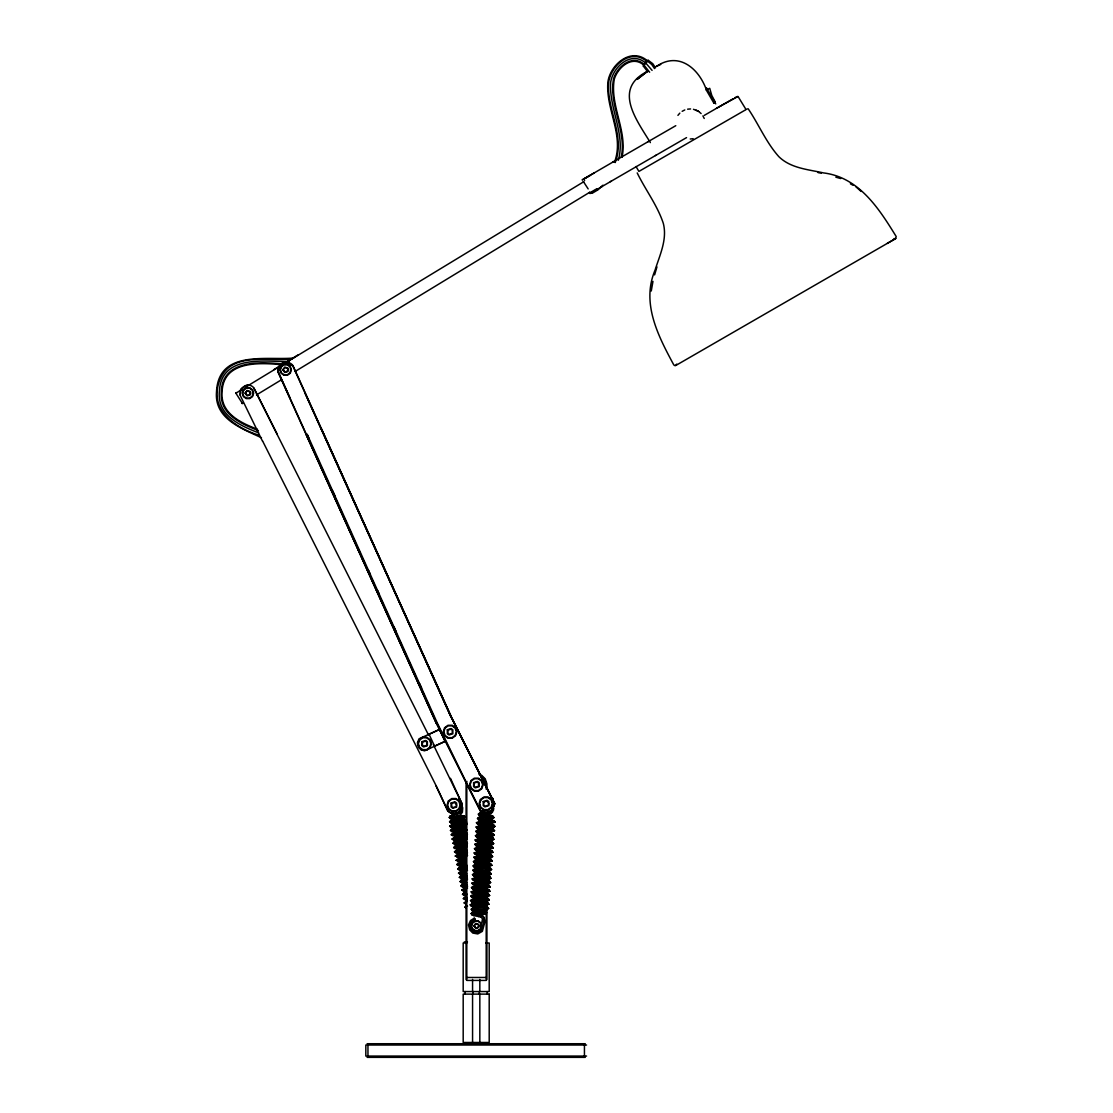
<?xml version="1.0" encoding="UTF-8"?>
<svg xmlns="http://www.w3.org/2000/svg" width="1113" height="1113" viewBox="0 0 1113 1113"><rect width="100%" height="100%" fill="white"/><g stroke="black" fill="none" stroke-linecap="round" stroke-linejoin="round"><path stroke-width="1.5" d="M486.005 819.279L486.005 816.789L493.031 816.26L493.963 817.596L490.833 819.154L478.507 819.766L477.505 818.431L478.701 817.262L486.005 816.789M486.464 812.448L486.437 814.966L479.286 815.481L478.353 814.16L481.47 812.587L489.497 812.114L492.043 810.069M478.353 814.16L492.391 812.49L493.88 804.532L492.711 798.424L490.638 796.769M478.743 914.385L478.813 911.867L485.741 911.338L486.659 912.674L483.585 914.232L472.009 914.914L471.105 913.578L472.19 912.41L478.813 911.867M651.272 290.994L652.969 281.366M460.337 812.518L460.295 808.275M481.233 917.307L478.423 916.528L478.771 914.037M479.147 909.711L478.743 912.201L472.176 910.587L471.258 909.251L474.333 907.693L487.536 907.137L488.663 908.486L485.004 910.003L472.176 910.587L473.289 909.418L472.371 908.083L474.375 908.778M488.329 826.291L485.477 825.776L485.866 823.286L493.782 825.025L494.909 826.361L493.574 827.529M488.009 830.604L485.143 830.103L485.532 827.613L493.462 829.352L494.575 830.688L490.903 832.204L476.893 832.677L475.766 831.341L479.425 829.811L493.462 829.352M477.797 840.746L478.493 842.054L479.522 840.899L484.35 841.804L484.155 843.07L476.239 841.331L475.112 839.981L478.771 838.465L492.795 837.992L493.922 839.327L490.249 840.858L476.239 841.331L477.547 840.19M486.033 856.537L483.167 856.036L483.557 853.546L480.705 853.031M482.847 860.363L483.237 857.859L491.153 859.598L492.28 860.947L488.607 862.436L474.597 862.937L473.47 861.601L474.778 860.432L491.153 859.598L489.845 860.752L476.225 857.469L474.917 858.624L473.804 857.274L477.449 855.758L491.487 855.285L492.6 856.62L488.955 858.123L474.917 858.624L485.699 860.864M486.798 865.441L482.513 864.676L482.903 862.185L490.833 863.925L491.946 865.26L488.287 866.763L474.263 867.264L473.136 865.928L474.458 864.745L490.833 863.925L488.329 864.272L487.452 865.441L489.511 865.065L477.88 862.505L476.851 863.674L474.597 862.937L475.905 861.796M482.179 869.003L482.569 866.512L490.499 868.251L491.612 869.587L487.953 871.089L473.929 871.59L472.816 870.241L476.475 868.724L490.499 868.251M481.859 873.329L482.249 870.825L490.165 872.564L491.292 873.914L487.633 875.402L473.609 875.903L472.482 874.568L476.141 873.037L490.165 872.564L488.857 873.719L490.165 872.564M491.556 834.249L490.847 832.941L489.831 834.096L485.018 833.164L485.212 831.926L493.129 833.665L494.255 835.014L490.583 836.531L476.559 837.004L475.446 835.668L479.105 834.138L493.129 833.665M484.878 836.253L484.489 838.743L476.559 837.004L477.88 835.863M479.926 844.141L484.225 844.892L483.835 847.396L475.905 845.657L474.792 844.308L478.437 842.791L492.475 842.318L493.588 843.654L489.929 845.184L475.905 845.657M481.025 848.718L483.891 849.219L483.501 851.709L475.571 849.97L474.458 848.635L478.117 847.104L492.141 846.631L493.268 847.981L489.595 849.469L475.571 849.97M481.915 875.152L481.526 877.642L473.609 875.903M478.395 883.291L481.261 883.792L480.872 886.296L472.942 884.557L471.829 883.207L475.488 881.691L489.511 881.218L490.638 882.553L486.965 884.056L472.942 884.557M480.218 894.935L480.607 892.431L488.524 894.17L489.65 895.52L485.991 897.036L471.954 897.523L470.841 896.16L472.149 895.005L488.524 894.17L487.216 895.325L473.595 892.042L472.288 893.196L471.175 891.847L474.82 890.33L488.857 889.857L489.97 891.207L486.311 892.709L472.288 893.196L483.07 895.436M480.927 888.118L480.538 890.609L472.622 888.87L471.495 887.534L475.154 886.004L489.177 885.531L490.304 886.88L486.645 888.383L472.622 888.87L473.929 887.729L487.55 890.998L488.857 889.857L478.075 887.618M482.75 899.763L479.884 899.248L480.273 896.758L488.19 898.497L489.317 899.847L485.658 901.349L471.634 901.836L470.507 900.487L474.166 898.984L488.19 898.497M479.55 903.575L479.94 901.085L487.87 902.81L488.983 904.173L485.338 905.676L471.3 906.163L470.187 904.813L473.832 903.297L487.87 902.81M479.425 906.65L479.62 905.398L487.536 907.137M621.263 157.114C626.786 130.583 608.63 105.109 613.541 78.828C617.256 66.724 631.781 54.092 643.898 64.123L647.029 60.492L648.35 60.366L652.774 63.705L655.515 67.823M622.056 157.295C627.649 130.778 609.59 105.345 614.306 79.106C617.882 67.545 631.641 55.149 643.37 64.735L643.898 64.123L643.37 64.735M493.323 810.667L493.81 808.302M654.597 274.911L656.948 266.883M618.313 160.258C625.826 133.991 608.714 108.406 610.689 82.112C613.04 67.128 630.64 50.697 645.192 62.62M461.631 817.985L463.996 815.732L465.248 816.761L462.632 819.085L450.876 822.883L449.569 821.867L452.365 819.502L462.048 816.636M245.083 393.153L247.072 390.426L250.272 391.47L250.815 393.153L250.272 394.837L247.072 395.88L245.083 393.153L247.253 390.997L249.785 391.818L249.785 394.489L248.658 395.31L247.253 395.31L245.681 393.153M282.813 369.794L284.789 367.081L288.003 368.111L288.545 369.794L288.003 371.492L284.789 372.521L282.813 369.794L284.984 367.638L287.516 368.473L287.947 369.794L286.375 371.951L284.984 371.951L283.412 369.794M471.703 925.905L472.635 923.067L475.056 921.3L478.047 921.3L480.468 923.067L481.386 925.905L480.468 928.757L478.047 930.51L475.056 930.51L472.635 928.757L471.258 925.905L472.274 922.802L474.917 920.882L478.187 920.882L480.83 922.802L481.832 925.905L480.83 929.021L478.187 930.941L474.917 930.941L472.274 929.021M473.901 925.905L475.724 923.387L478.687 924.346L479.202 925.905L478.687 927.463L475.724 928.423L473.901 925.905L475.905 923.915L478.242 924.68L478.646 925.905L477.199 927.908L475.905 927.908L474.458 925.905M466.917 781.382L466.083 783.9L466.083 979.663M452.365 819.502L451.892 820.879L449.569 821.867M453.436 820.601L452.963 821.951L451.892 820.879L465.248 816.761M676.76 364.09L675.132 365.732L673.81 364.939C658.353 336.279 641.018 303.306 655.07 270.125C659.745 255.1 667.438 239.518 663.334 223.421C657.38 205.321 645.484 189.947 637.206 172.918M465.234 821.171L466.194 819.725L452.768 823.829L452.226 825.22L449.638 826.249L451.071 827.265L459.168 826.876L458.904 824.371L456.01 824.622M466.041 825.429L467.001 823.982L453.575 828.086L453.033 829.491L450.445 830.521L451.878 831.522L459.975 831.133L459.711 828.629L456.817 828.879M463.884 820.712L465.039 821.77L464.497 823.161L451.071 827.265L452.031 825.818L463.94 825.262L464.622 823.87L467.001 823.982M466.528 842.388L456.803 845.129L456.26 846.52L453.673 847.55L455.106 848.551L463.203 848.176L462.938 845.671L467.223 845.296M451.878 831.522L465.304 827.418L465.846 826.027L464.691 824.97M467.321 846.645L457.61 849.386L457.067 850.777L454.48 851.807L455.913 852.808L464.01 852.433L463.731 849.929L460.852 850.179M452.685 835.78L466.11 831.675L466.653 830.284L465.498 829.227L454.382 832.357L451.252 834.778L455.05 835.891L460.782 835.39L460.518 832.886L466.236 832.385L467.251 833.47M460.1 868.404L459.14 869.851L467.029 867.291L466.361 864.857L460.838 866.429L460.295 867.82L457.707 868.85L459.14 869.851L467.237 869.476M467.168 869.114L461.645 870.686L461.102 872.077L458.514 873.107L459.947 874.108L466.611 873.858M466.597 873.761L462.452 874.943L461.909 876.334L459.321 877.364L460.74 878.366L467.418 878.115L461.088 880.16L460.128 881.621L461.547 882.623L466.792 882.498M490.972 810.598L488.746 813.311M466.027 888.8L464.872 887.715L464.33 889.106L461.742 890.15L465.54 891.263L466.222 889.844M465.331 894.421L462.535 894.393L465.137 893.363L465.679 891.986L462.535 894.393L466.347 895.52L467.029 894.115M463.342 898.65L465.944 897.621L466.486 896.243L463.342 898.65L467.154 899.777L466.138 898.692M452.546 818.723L453.088 817.359L452.184 816.232L450.042 816.066L449.262 817.512L450.515 818.542L460.685 818.152M453.923 824.914L453.381 826.277L452.226 825.22L465.039 821.77M454.73 829.171L454.187 830.535L453.033 829.491L465.846 826.027M457.958 846.214L457.415 847.577L455.106 848.551L456.066 847.104M458.765 850.471L458.222 851.835L455.913 852.808L456.873 851.375L467.14 850.93M466.305 833.484L465.763 834.847L466.917 835.933L453.492 840.037L452.059 839.035L455.189 836.614L466.305 833.484L467.46 834.541L452.059 839.035M466.57 839.105L467.112 837.741L455.996 840.872L452.866 843.292L456.664 844.419L465.29 843.654M461.992 867.5L461.45 868.877L460.295 867.82L466.695 866.081M462.799 871.757L462.257 873.135L459.947 874.108L460.907 872.662L466.264 872.578M463.606 876.028L463.05 877.392L460.74 878.366L461.714 876.919M614.459 162.206C624.671 135.661 605.249 108.657 607.935 81.694C610.481 64.582 630.876 47.01 647.029 60.492M615.183 162.581C625.589 135.981 606.168 108.837 608.741 81.819C611.232 65.333 630.779 48.096 646.472 61.118M466.194 819.725L463.815 819.613L463.133 821.004L453.631 821.672L453.033 823.05L450.876 822.883L451.739 821.464M465.262 780.547L480.496 810.848L486.965 812.685L491.654 810.32L494.589 803.725L450.709 716.16L494.548 803.725L493.379 806.341M488.245 812.323L491.849 810.501L494.923 803.711L450.918 716.049L320.975 427.823M482.082 916.11L484.155 917.418L484.948 921.773L482.346 931.344L477.783 933.932L472.816 933.07L469.686 929.87L468.476 924.931L470.451 920.59L474.235 918.183L474.861 919.268L471.467 921.3L469.686 925.042L470.729 929.244L473.512 932.04L477.672 932.68L481.484 930.454L483.209 925.39L483.779 918.67L483.334 916.277L481.539 914.803M461.505 869.963L462.187 868.543L467.098 868.196M467.07 876.835L463.801 877.072L463.119 878.491L462.104 877.378M467.46 885.113L462.354 886.894L464.733 887.005L465.415 885.586L463.328 885.447L462.354 886.894L460.935 885.878L461.895 884.418L466.82 882.679M466.834 829.686L454.939 830.242L454.243 831.634L453.241 830.548M466.236 832.385L465.554 833.776L455.746 834.5L455.05 835.891L454.048 834.82M454.452 838.59L453.492 840.037L455.857 840.148L456.553 838.757L466.361 838.047L467.377 839.146M456.664 844.419L457.36 843.014L467.168 842.304M464.747 829.519L465.429 828.128L459.711 828.629M466.361 838.047L467.043 836.642L461.325 837.143L461.589 839.661L464.483 839.397M461.645 854.436L464.538 854.186L464.678 855.424L459.78 855.8L459.085 857.191L455.287 856.064L458.417 853.643L466.737 851.292M465.624 860.947L465.484 859.681L460.587 860.057L459.892 861.448L456.093 860.335L459.224 857.9L467.543 855.563M460.699 865.705L461.394 864.314L466.291 863.938L466.43 865.204L460.699 865.705L456.9 864.592L457.86 863.118L465.554 860.599L466.222 863.034L458.333 865.594L459.293 864.147M451.294 817.137L450.515 818.542L460.086 815.106L461.7 813.45M481.47 812.587L480.705 813.798L481.386 815.106L482.152 813.923M490.165 817.832L490.916 816.636M449.638 826.249L452.768 823.829M457.707 868.85L460.838 866.429M458.514 873.107L461.645 870.686M450.445 830.521L453.575 828.086M456.803 845.129L453.673 847.55L456.469 847.591L457.471 848.676L458.166 847.285L466.333 846.673M454.48 851.807L457.61 849.386M459.321 877.364L462.452 874.943M461.742 890.15L464.872 887.715M464.942 893.948L463.968 895.409L466.277 894.435L465.137 893.363M465.582 903.923L464.149 902.907L467.293 900.5M466.389 908.18L464.956 907.165L465.93 905.718M480.816 816.886L480.009 818.097L477.505 818.431M455.259 842.847L454.299 844.294L466.333 840.579M464.135 889.704L463.161 891.151L465.471 890.163L464.33 889.106L467.53 888.244M481.567 818.222L480.76 819.405L480.009 818.097L493.963 817.596M466.083 943.587L466.806 942.544M484.628 912.507L485.741 911.338L483.863 910.643L482.986 911.839L474.931 910.086L474.068 911.283M490.527 835.432L492.934 836.183L490.596 836.531L491.459 835.334L494.255 835.014M490.318 838.339L491.153 839.647L490.249 840.858L489.414 839.508L490.263 840.858L491.153 839.647L493.922 839.327L492.781 837.992L486.298 836.503M489.984 842.652L490.819 843.974L489.929 845.184L489.094 843.835L489.929 845.184L490.819 843.974L493.588 843.654L492.461 842.304L485.964 840.83M479.105 834.138L478.214 835.348L475.446 835.668M478.771 838.465L477.88 839.661L475.112 839.981M488.593 821.951L478.507 819.766L479.703 818.611L492.809 821.839L494.116 820.698L480.093 821.171L476.434 822.702L477.547 824.037L491.584 823.564L492.461 822.368L495.229 822.048L494.102 820.698L486.019 818.945M478.437 842.791L477.56 843.988L474.792 844.308M493.782 825.025L479.759 825.498L476.1 827.015L477.227 828.364L491.25 827.891L492.141 826.681L494.909 826.361M478.117 847.104L477.227 848.315L474.458 848.635M490.916 832.218L491.807 831.008L494.575 830.688M473.804 857.274L492.6 856.62L491.473 855.285L490.179 856.426L476.559 853.156L475.251 854.297L489.275 853.796L492.934 852.294L491.807 850.958L477.783 851.431L476.893 852.628L474.124 852.948L475.251 854.297L483.167 856.036M490.596 836.531L491.473 835.334L490.638 834.013M473.275 880.23L487.313 879.729L490.958 878.227L489.831 876.891L475.808 877.364L474.931 878.56L472.149 878.894L473.275 880.23L481.192 881.969L481.595 879.479L489.511 881.218L488.204 882.359L489.511 881.218L487.244 880.48L486.228 881.649L476.559 879.771L475.543 880.967L474.848 879.632M475.488 881.691L474.597 882.887L471.829 883.207M475.154 886.004L474.263 887.214L471.495 887.534L474.18 888.271L474.875 889.607L475.905 888.411L475.209 887.103M475.988 887.353L475.098 888.536L474.263 887.214L487.536 887.2L486.645 888.383L485.811 887.061L486.701 885.851L487.536 887.2L490.304 886.88L487.605 886.115M485.491 891.374L486.367 890.177L487.202 891.513L489.97 891.207M474.82 890.33L473.943 891.527L471.175 891.847M487.202 891.513L486.311 892.709L487.202 891.513L473.943 891.527L474.778 892.849L475.654 891.666M485.991 897.036L486.882 895.84L489.65 895.52M485.658 901.349L486.548 900.167L489.317 899.847M485.338 905.676L486.214 904.479L488.983 904.173M485.004 910.003L485.894 908.806L488.663 908.486M490.819 818.069L490.249 816.733L491.097 815.565L493.031 816.26L491.904 817.429L482.068 815.008L479.48 812.977M490.249 816.733L491.125 815.565L486.339 814.619L485.978 817.123L479.286 815.481M485.157 895.701L486.047 894.518L486.882 895.84L470.841 896.16M484.823 900.027L485.713 898.831L486.548 900.167L470.507 900.487M490.75 822.229L491.626 821.046L492.461 822.368L476.434 822.702M490.416 826.542L491.306 825.373L492.141 826.681L476.1 827.015L478.785 827.78L479.48 829.088L485.143 830.103M479.272 844.127L478.395 845.31L477.56 843.988L490.819 843.974M478.952 848.454L478.061 849.622L477.227 848.315L493.268 847.981L492.127 846.631L484.225 844.892M478.618 852.767L477.727 853.949L476.893 852.628L492.934 852.294L491.807 850.958L483.891 849.219M488.76 848.162L489.595 849.469L490.499 848.301L489.65 846.979M488.44 852.475L489.33 851.306L490.165 852.614L489.275 853.796L488.426 852.475L489.275 853.796M488.12 856.801L488.997 855.619L489.831 856.94L488.955 858.123L491.278 857.789M487.786 861.128L488.677 859.946L489.511 861.267L492.28 860.947M488.621 862.45L489.511 861.267L473.47 861.601L476.155 862.366M488.287 866.763L489.177 865.594L491.946 865.26M476.322 883.026L475.432 884.209L474.597 882.887L490.638 882.553L487.939 881.788M488.009 868.585L488.844 869.907L487.953 871.089L488.844 869.907L491.612 869.587M487.689 872.912L488.524 874.234L487.633 875.402L486.798 874.095L487.633 875.416L488.524 874.234L491.292 873.914M487.355 877.239L488.19 878.56L487.299 879.729L486.464 878.407L487.313 879.729L488.19 878.56L490.958 878.227M486.979 884.056L486.144 882.734L486.965 884.056L487.856 882.873L487.021 881.566M368.987 1043.73L367.958 1045.024L367.958 1056.07L368.987 1057.35M583.407 1057.35L584.436 1056.07L584.436 1045.024L583.407 1043.73M437.437 724.772L480.315 811.057L483.654 812.003M677.928 115.362L679.82 113.123M475.571 866.123L474.263 867.264L476.531 868.001L477.547 866.804L487.216 868.683L488.231 867.514L488.927 868.822L488.231 867.514M475.237 870.436L473.929 871.59L476.197 872.314L477.227 871.117L486.882 873.009L487.911 871.841L488.607 873.149L487.897 871.841M475.251 897.064L473.275 896.368L471.954 897.523L474.221 898.247L475.251 897.064L484.906 898.942L488.009 901.001M472.942 900.681L471.634 901.836L473.888 902.573L474.917 901.391L484.586 903.269L485.602 902.087L486.298 903.408M471.3 906.163L473.568 906.886L474.597 905.718L484.252 907.582L485.282 906.413L485.978 907.721M647.696 71.719L643.314 66.057L648.35 60.366M480.844 823.606L478.854 822.897L477.547 824.037L479.814 824.775L480.844 823.606L492.475 826.166M491.529 822.465L490.833 821.144L491.835 819.961L492.544 821.283M490.833 821.144L491.849 819.975M489.873 845.908L488.857 847.076L479.188 845.212L478.173 846.381L477.477 845.073M490.207 841.581L489.177 842.75L484.35 841.804M478.2 858.179L477.185 859.347L476.489 858.04M476.893 848.829L488.524 851.389L489.553 850.221L490.249 851.528M488.885 857.052L488.204 855.716L489.205 854.547L491.487 855.285M488.204 855.716L489.219 854.547L489.915 855.855L489.205 854.547L483.557 853.546M488.885 858.874L489.581 860.182L488.899 858.874L487.856 860.043L488.565 861.365M488.551 863.187L489.247 864.495L488.565 863.187L487.536 864.356L488.231 865.691M489.831 876.891L488.524 878.032L489.845 876.891L487.577 876.154L486.548 877.322L476.893 875.444L475.863 876.641L475.168 875.305M485.894 885.976L486.924 884.807L489.177 885.531L487.87 886.685L474.263 883.402M486.59 889.12L487.285 890.428L486.59 889.134L485.56 890.289L486.256 891.61M643.314 66.057L644.065 65.208L649.644 72.206M480.496 810.848L436.352 723.38L306.117 434.529M589.32 192.758L590.071 192.062L295.084 371.492M281.478 364.034L278.32 369.502L278.417 372.173L289.7 397.271M602.94 185.189L598.154 189.725L592.102 193.314L591.309 191.951L596.805 188.779M236.679 392.541L235.928 393.251L242.62 388.938M495.229 822.048L491.556 823.564M474.124 852.948L477.783 851.431M472.149 878.894L475.808 877.364M489.831 860.739L491.139 859.598M487.87 886.685L489.177 885.531M487.536 890.998L488.844 889.857M478.534 827.223L477.227 828.364L479.48 829.088L480.51 827.933L490.165 829.783L491.195 828.615L491.876 829.922M478.2 831.536L476.893 832.677L483.404 834.166M491.807 850.958L490.499 852.099L488.524 851.389M713.809 103.036L715.158 101.867L711.791 95.468L709.718 88.317L706.24 89.944L713.809 103.036L715.005 102.605M706.24 89.93L707.214 89.11M675.883 365.44L895.715 238.53L896.202 236.54C879.103 208.827 859.222 177.329 823.453 172.905C808.108 169.44 790.759 168.313 778.891 156.71C766.175 142.506 758.816 124.517 748.214 108.837L747.032 109.004M647.516 71.329C612.623 88.692 636.246 119.494 650.382 142.617M647.655 71.218L637.095 79.399L646.528 72.053M284.232 363.659L583.782 181.711L582.92 182.226M242.217 403.602L243.079 403.087M273.798 369.669L279.488 366.205M283.759 363.617L297.992 354.964M245.458 387.213L280.587 365.871M256.449 394.962L281.714 379.616M471.453 921.314L474.848 919.268L474.235 918.183M491.403 813.478L486.437 814.966M594.314 172.849L582.113 179.93L613.778 161.552M590.627 193.161L589.973 193.537L602.175 186.455M613.013 161.983L648.183 141.629M610.397 181.669L656.016 155.236M601.201 187.012L611.385 181.099M647.599 141.963L675.786 125.686M704.348 115.349L717.064 108.003M746.058 109.575L738.044 96.483L721.461 105.498M655.446 155.57L686.554 137.609M745.599 109.839L638.918 171.416L636.024 166.533M887.242 243.413L894.671 239.128M721.252 105.61L716.522 108.309L732.924 98.904M474.861 919.268L475.474 920.354L472.469 922.023L470.91 925.14L471.787 928.59L474.194 930.997L477.547 931.428L480.607 929.578L482.458 919.032L480.691 915.999L474.681 914.413L473.832 915.609L472.009 914.914L473.081 913.745L472.19 912.41L474.138 913.105M735.039 97.624L737.446 96.483M682.158 111.314L684.773 109.95M450.042 816.066L459.502 812.643L461.046 811.307L461.394 807.523M439.44 729.488L419.031 738.809L417.417 742.83L418.446 747.129L421.006 749.856L424.582 750.83L445.005 741.397L439.454 729.502L429.034 734.26L434.585 746.169L445.005 741.397M304.67 392.402L450.64 716.188L292.733 365.704L287.196 362.504L281.436 363.965A8.32 8.32 0 0 0 278.32 372.187L436.658 723.227L306.437 434.404M656.545 66.321C678.318 51.504 698.254 67.768 706.143 89.137M655.084 66.961L660.719 64.471M589.987 175.576L583.852 179.012L584.631 180.389M456.72 857.08L467.377 853.727M464.747 856.342L465.415 858.777L457.526 861.337L458.486 859.89L460.587 860.057M461.547 882.623L466.653 880.856M464.775 899.666L467.084 898.692L465.944 897.621M451.252 834.778L466.653 830.284M452.866 843.292L466.667 839.23M455.287 856.064L467.474 852.447M456.093 860.335L465.081 857.567M456.9 864.592L465.888 861.824M460.128 881.621L467.516 879.298M460.935 885.878L466.723 883.986M464.149 902.907L466.75 901.878M464.956 907.165L467.557 906.135M895.715 238.53L893.989 238.669M466.667 848.189L457.067 850.777L458.222 851.835L466.57 849.469M467.14 844.837L457.415 847.577L456.26 846.52L467.474 843.487M466.444 871.952L462.257 873.135L461.102 872.077L467.502 870.338M467.237 876.209L463.05 877.392L461.909 876.334L466.709 875.041M292.149 359.151C267.078 361.642 228.235 350.762 218.635 383.401C210.19 410.934 236.346 428.366 259.092 435.225M293.623 358.052C265.52 360.445 218.357 349.719 216.492 391.957C214.266 418.975 241.771 428.449 261.472 437.757M471.105 913.578L486.659 912.674M471.258 909.251L485.894 908.806L485.059 907.471M491.236 827.891L493.602 827.529M475.766 831.341L491.807 831.008L490.972 829.686M472.816 870.241L488.844 869.907M472.482 874.568L488.524 874.234M470.187 904.813L486.214 904.479L485.379 903.158M690.241 139L693.176 138.708M463.815 819.613L455.314 820.351M462.229 835.265L465.123 835.014M458.904 824.371L464.622 823.87M455.857 840.148L461.589 839.661M466.417 841.025L462.132 841.4L462.396 843.918M463.731 849.929L466.597 849.678M464.538 854.186L467.404 853.935M464.817 856.69L459.085 857.191L458.083 856.106M464.191 861.072L459.892 861.448L458.89 860.363M464.733 887.005L467.599 886.755M687.625 109.171L690.561 108.935M458.222 822.646L453.033 823.05L452.101 821.951M453.088 817.359L461.422 816.914L464.469 818.194M284.525 362.671L287.196 362.588L292.663 365.76M289.088 361.711C263.6 361.391 220.722 354.657 219.303 392.054C217.383 415.511 240.325 425.764 258.55 432.818M281.464 363.881C258.689 361.6 222.057 360.195 221.292 392.124C219.456 414.3 241.159 423.858 258.341 430.564M281.478 364.702C259.162 362.601 222.934 360.654 222.085 392.152C220.374 413.326 240.756 422.898 257.353 429.201M491.473 835.334L478.214 835.348L479.049 836.656M491.153 839.647L477.88 839.661L478.715 840.983M488.19 878.56L474.931 878.56L475.766 879.882M464.274 941.932L467.46 941.932M466.667 943.017L463.189 943.017L463.189 991.558L489.205 991.558L489.205 943.017L485.727 943.017M466.806 977.478L486.2 977.478M367.109 1043.73L585.285 1043.73M586.565 1045.024L365.829 1045.024L365.829 1056.07L586.565 1056.07M367.109 1057.35L585.285 1057.35M464.149 822.104L466.667 822.201L464.497 823.161L463.342 822.076M453.826 841.818L456.344 841.915M454.633 846.075L457.151 846.172M458.667 867.375L461.172 867.472L462.187 868.543M460.281 875.889L462.785 875.987L463.801 877.072M463.509 892.932L466.013 893.029M464.316 897.189L466.82 897.287M451.655 817.624L449.262 817.512L462.396 812.24L462.702 807.829L459.043 798.578M450.417 820.406L452.685 820.545L453.631 821.672M454.939 830.242L451.405 829.046M455.746 834.5L452.212 833.303M457.68 855.633L459.78 855.8M463.996 815.732L457.109 815.885L457.401 818.389M473.888 902.573L482.416 904.076M473.568 906.886L477.811 907.652M479.814 824.775L485.477 825.776M476.851 863.674L482.513 864.676M476.531 868.001L480.774 868.752M476.197 872.314L480.44 873.079M483.334 875.402L487.577 876.168M481.261 883.792L486.924 884.807M474.221 898.247L479.884 899.248M818.055 172.612L821.38 173.211M485.018 833.164L480.176 832.246L479.16 833.414L478.465 832.107M480.719 910.031L483.863 910.643M478.423 916.528L473.832 915.609L473.289 914.302M479.049 774.551L481.595 775.246L485.24 778.891L486.924 783.9L486.924 789.075M475.835 866.665L473.136 865.928L489.177 865.594L488.343 864.272M835.849 177.176L840.663 178.539M480.552 810.765L483.752 811.683M490.889 842.889L493.588 843.654M471.495 903.659L473.901 904.396M484.948 908.904L487.355 909.641M477.087 830.173L479.48 830.91M476.754 834.5L479.16 835.237M490.193 839.759L492.614 840.496M489.859 844.085L492.28 844.823M474.458 864.745L476.851 865.497M487.897 870.018L490.304 870.756M474.124 869.072L476.531 869.823M487.564 874.331L489.984 875.082M473.79 873.399L476.197 874.136M487.244 878.658L489.65 879.409M486.91 882.985L489.317 883.722M693.482 109.297L698.644 111.397L696.084 110.09M483.557 913.147L485.546 913.843M850.388 183.812L853.17 185.328M461.088 880.16L464.608 881.329L463.926 882.748L462.911 881.635M486.2 942.544L486.924 943.059M647.627 61.201L651.759 64.512L654.514 68.575M698.853 111.662L701.107 113.554M855.953 186.831L861.142 191.45M583.56 181.836L588.165 188.918M241.771 402.864L242.439 403.476L235.817 393.07M454.994 834.806L453.84 833.748L454.382 832.357L455.537 833.428M455.801 839.063L454.647 838.006L455.189 836.614L456.344 837.686M456.608 843.32L455.454 842.263L455.996 840.872L457.151 841.943M459.836 860.349L458.681 859.292L459.224 857.9L460.379 858.986M460.643 864.606L459.488 863.563L460.031 862.158L461.185 863.243M464.664 885.906L463.523 884.849L464.065 883.458L465.22 884.543M464.149 826.333L465.304 827.418M464.956 830.59L466.11 831.675M645.874 63.177L652.079 70.383M481.219 775.9L484.614 779.295L486.2 784.025L486.2 789.214M452.435 826.291L453.436 827.376L454.132 825.985L453.116 824.872M457.276 851.848L458.278 852.934L458.973 851.542L457.958 850.429M461.978 871.729L462.994 872.815L462.312 874.234L461.297 873.121M462.855 816.65L461.965 815.551L461.422 816.914L462.326 818.041M479.703 828.016L478.868 826.695L479.759 825.498L480.593 826.834M479.383 832.343L478.548 831.021L479.425 829.811L480.26 831.161M488.774 848.162L489.609 849.469M477.074 862.603L476.239 861.281L477.129 860.071L477.964 861.42M476.754 866.916L475.905 865.594L476.795 864.398L477.63 865.747M476.42 871.242L475.585 869.921L476.475 868.724L477.296 870.06M485.811 887.061L486.645 888.383M476.086 875.569L475.251 874.248L476.141 873.037L476.976 874.387M474.11 901.502L473.275 900.167L474.166 898.984L475.001 900.306M473.79 905.829L472.955 904.493L473.832 903.297L474.667 904.632M706.491 87.857L715.729 103.871M474.848 919.268L475.474 920.354M492.224 825.596L491.515 824.288L490.485 825.456L491.195 826.792M491.236 838.562L490.527 837.254L489.511 838.423L479.856 836.573L478.827 837.741L478.131 836.433M489.539 850.221L490.235 851.528M477.143 849.4L477.839 850.708L478.868 849.539L478.173 848.203M476.809 853.727L477.505 855.021L478.534 853.866L477.839 852.53M475.543 882.79L476.239 884.098L475.209 885.28L474.514 883.945M485.936 895.937L485.24 894.615L486.27 893.447L486.951 894.769M485.602 900.264L484.906 898.942L485.936 897.76L486.631 899.081M474.875 891.43L475.571 892.751L474.555 893.92L473.86 892.612M478.493 843.877L479.188 845.212M483.654 911.714L484.336 913.036L483.585 914.232L482.903 912.91M475.014 909.015L474.333 907.693L473.582 908.89L474.263 910.211M702.915 115.891L704.223 118.451M277.067 433.861L253.959 388.034A7.081 7.081 0 0 0 246.029 385.418L240.603 389.592L240.046 395.059L262.501 441.193M253.82 388.131L428.63 735.234M262.654 441.11L436.059 785.583L447.969 811.015L451.071 813.102L455.412 813.38A8.501 8.501 0 0 0 462.187 804.449L461.561 808.72L458.723 812.142L455.44 813.561L451.015 813.269L447.829 811.127L435.906 785.653M433.277 744.486L462.368 804.435L450.473 778.321M474.764 913.342L474.11 912.02L473.373 913.216L474.027 914.538M465.304 780.533L437.256 722.921L307.063 434.112L309.177 438.856M479.926 819.182L480.552 820.476L481.484 819.307L480.858 817.985M332.662 490.93L334.804 495.661M368.25 569.842L370.379 574.572M377.502 590.349L378.921 593.507M393.863 626.647L396.005 631.377M419.49 683.465L421.632 688.196M450.918 716.049L292.928 365.537A8.57 8.57 0 0 0 287.251 362.254A8.083 8.083 0 0 0 279.363 365.801L278.069 372.243L436.352 723.38M491.125 815.565L491.682 816.859M480.621 814.883L481.192 816.191L482.068 815.008L481.498 813.686M458.306 822.284L458.959 824.705M459.766 828.962L459.113 826.542L459.432 827.752M459.919 830.813L460.573 833.22M461.38 837.477L460.712 835.042M462.187 841.734L461.519 839.299M462.994 845.991L462.326 843.557M463.801 850.249L463.133 847.814M464.608 854.52L463.94 852.071M457.346 818.055L457.986 820.476M457.29 816.191L456.664 813.742M492.683 798.424L493.852 804.532M465.345 858.443L465.484 859.681M240.213 395.032L240.742 389.661A8.834 8.834 0 0 1 249.312 385.348M485.825 821.116L485.838 823.62M485.505 825.443L485.505 827.947M485.171 829.769L485.185 832.26M484.851 836.586L484.837 834.054M484.517 840.913L484.517 838.381M484.197 845.226L484.183 842.708M483.863 849.553L483.863 847.035M483.529 853.88L483.529 851.348M483.209 858.206L483.195 855.674M482.875 862.519L482.875 860.001M482.555 866.846L482.541 864.314M482.221 871.173L482.207 868.641M481.887 875.486L481.887 872.968M481.567 879.813L481.553 877.281M481.233 884.139L481.219 881.607M480.899 888.452L480.899 885.934M480.566 890.247L480.579 892.793M480.246 894.588L480.246 897.106M479.912 898.901L479.912 901.433M479.578 903.227L479.592 905.745M487.23 991.558L487.23 994.118M486.924 883.764L486.924 979.663M486.2 878.894L486.2 980.414L466.806 980.414L466.806 784.025M479.828 979.412L479.828 991.558M479.828 994.118L479.828 1042.478M479.3 991.558L479.3 994.118M473.095 991.558L473.095 994.118M472.566 979.412L472.566 991.558M472.566 994.118L472.566 1042.478M465.164 991.558L465.164 994.118M451.878 815.189L451.447 816.552L452.462 817.638L452.88 816.288L451.878 815.189M243.33 389.8L242.244 393.153L243.33 396.52L246.182 398.593L249.715 398.593L252.581 396.52L253.667 393.153L252.581 389.8L249.715 387.714L246.182 387.714L243.33 389.8M243.719 390.079L242.717 393.153L243.719 396.228L246.335 398.134L249.576 398.134L252.192 396.228L253.194 393.153L252.192 390.079L249.576 388.187L246.335 388.187L243.719 390.079M281.06 366.441L279.961 369.794L281.06 373.161L283.912 375.234L287.446 375.234L290.312 373.161L291.397 369.794L290.312 366.441L287.446 364.368L283.912 364.368L281.06 366.441M281.45 366.72L280.448 369.794L281.45 372.883L284.065 374.775L287.293 374.775L289.909 372.883L290.91 369.794L289.909 366.72L287.293 364.827L284.065 364.827L281.45 366.72M419.128 739.714L417.834 743.707L419.128 747.699L422.523 750.176L426.724 750.176L430.119 747.699L431.413 743.707L430.119 739.714L426.724 737.251L422.523 737.251L419.128 739.714M419.587 740.062L418.405 743.707L419.587 747.366L422.703 749.619L426.543 749.619L429.66 747.366L430.842 743.707L429.66 740.062L426.543 737.794L422.703 737.794L419.587 740.062M421.869 741.703L421.869 745.71L423.566 746.948L427.378 745.71L427.378 741.703L425.681 740.465L421.869 741.703M422.439 742.121L422.439 745.293L423.789 746.28L426.808 745.293L426.808 742.121L425.458 741.147L422.439 742.121M444.588 727.763L443.294 731.756L444.588 735.749L447.983 738.211L452.184 738.211L455.579 735.749L456.873 731.756L455.579 727.763L452.184 725.286L447.983 725.286L444.588 727.763M445.047 728.097L443.864 731.756L445.047 735.415L448.163 737.669L452.003 737.669L455.12 735.415L456.302 731.756L455.12 728.097L452.003 725.843L448.163 725.843L445.047 728.097M447.329 729.752L447.329 733.759L449.026 734.997L452.838 733.759L452.838 729.752L451.141 728.514L447.329 729.752M447.899 730.17L447.899 733.342L449.249 734.316L452.268 733.342L452.268 730.17L450.918 729.196L447.899 730.17M448.372 801.026L447.078 805.019L448.372 809.012L451.767 811.474L455.968 811.474L459.377 809.012L460.671 805.019L459.377 801.026L455.968 798.55L451.767 798.55L448.372 801.026M448.845 801.36L447.649 805.019L448.845 808.678L451.948 810.932L455.801 810.932L458.904 808.678L460.1 805.019L458.904 801.36L455.801 799.106L451.948 799.106L448.845 801.36M451.113 803.016L451.113 807.022L452.824 808.261L456.622 807.022L456.622 803.016L454.925 801.777L451.113 803.016M451.697 803.433L451.697 806.605L453.033 807.579L456.052 806.605L456.567 805.019L454.702 802.459L451.697 803.433M470.869 780.658L469.575 784.651L470.869 788.644L474.277 791.12L478.479 791.12L481.873 788.644L483.167 784.651L481.873 780.658L478.479 778.196L474.277 778.196L470.869 780.658M471.342 781.006L470.159 784.651L471.342 788.31L474.458 790.578L478.298 790.578L481.4 788.31L482.597 784.651L481.4 781.006L478.298 778.738L474.458 778.738L471.342 781.006M473.623 782.648L473.623 786.654L475.321 787.893L479.133 786.654L479.133 782.648L477.421 781.423L473.623 782.648M474.194 783.065L474.194 786.237L475.543 787.225L478.548 786.237L478.548 783.065L477.213 782.091L474.194 783.065M480.426 799.537L479.105 803.6L480.426 807.648L483.877 810.167L488.148 810.167L491.598 807.648L492.92 803.6L491.598 799.537L488.148 797.033L483.877 797.033L480.426 799.537M480.899 799.885L479.689 803.6L480.899 807.315L484.058 809.61L487.967 809.61L491.125 807.315L492.336 803.6L491.125 799.885L487.967 797.59L484.058 797.59L480.899 799.885M483.209 801.555L483.209 805.631L484.934 806.883L488.816 805.631L488.816 801.555L487.077 800.303L483.209 801.555M483.793 801.986L483.793 805.2L485.171 806.202L488.231 805.2L488.746 803.6L486.854 800.984L483.793 801.986M458.417 853.643L457.874 855.034L459.029 856.092L459.572 854.728L458.417 853.643M463.258 879.2L462.716 880.592L463.857 881.649L464.413 880.286L463.258 879.2M480.093 821.171L479.202 822.382L480.037 823.69L480.913 822.521L480.093 821.171M477.449 855.758L476.573 856.954L477.407 858.276L478.284 857.093L477.449 855.758M474.5 894.657L473.609 895.854L474.444 897.175L475.334 895.993L474.5 894.657M492.781 837.992L491.473 839.132L492.795 837.992M492.461 842.304L491.153 843.459L492.475 842.318M492.127 846.631L490.819 847.772L492.141 846.631M489.205 994.118L463.189 994.118L463.189 1042.478L489.205 1042.478L489.205 994.118"/></g></svg>
